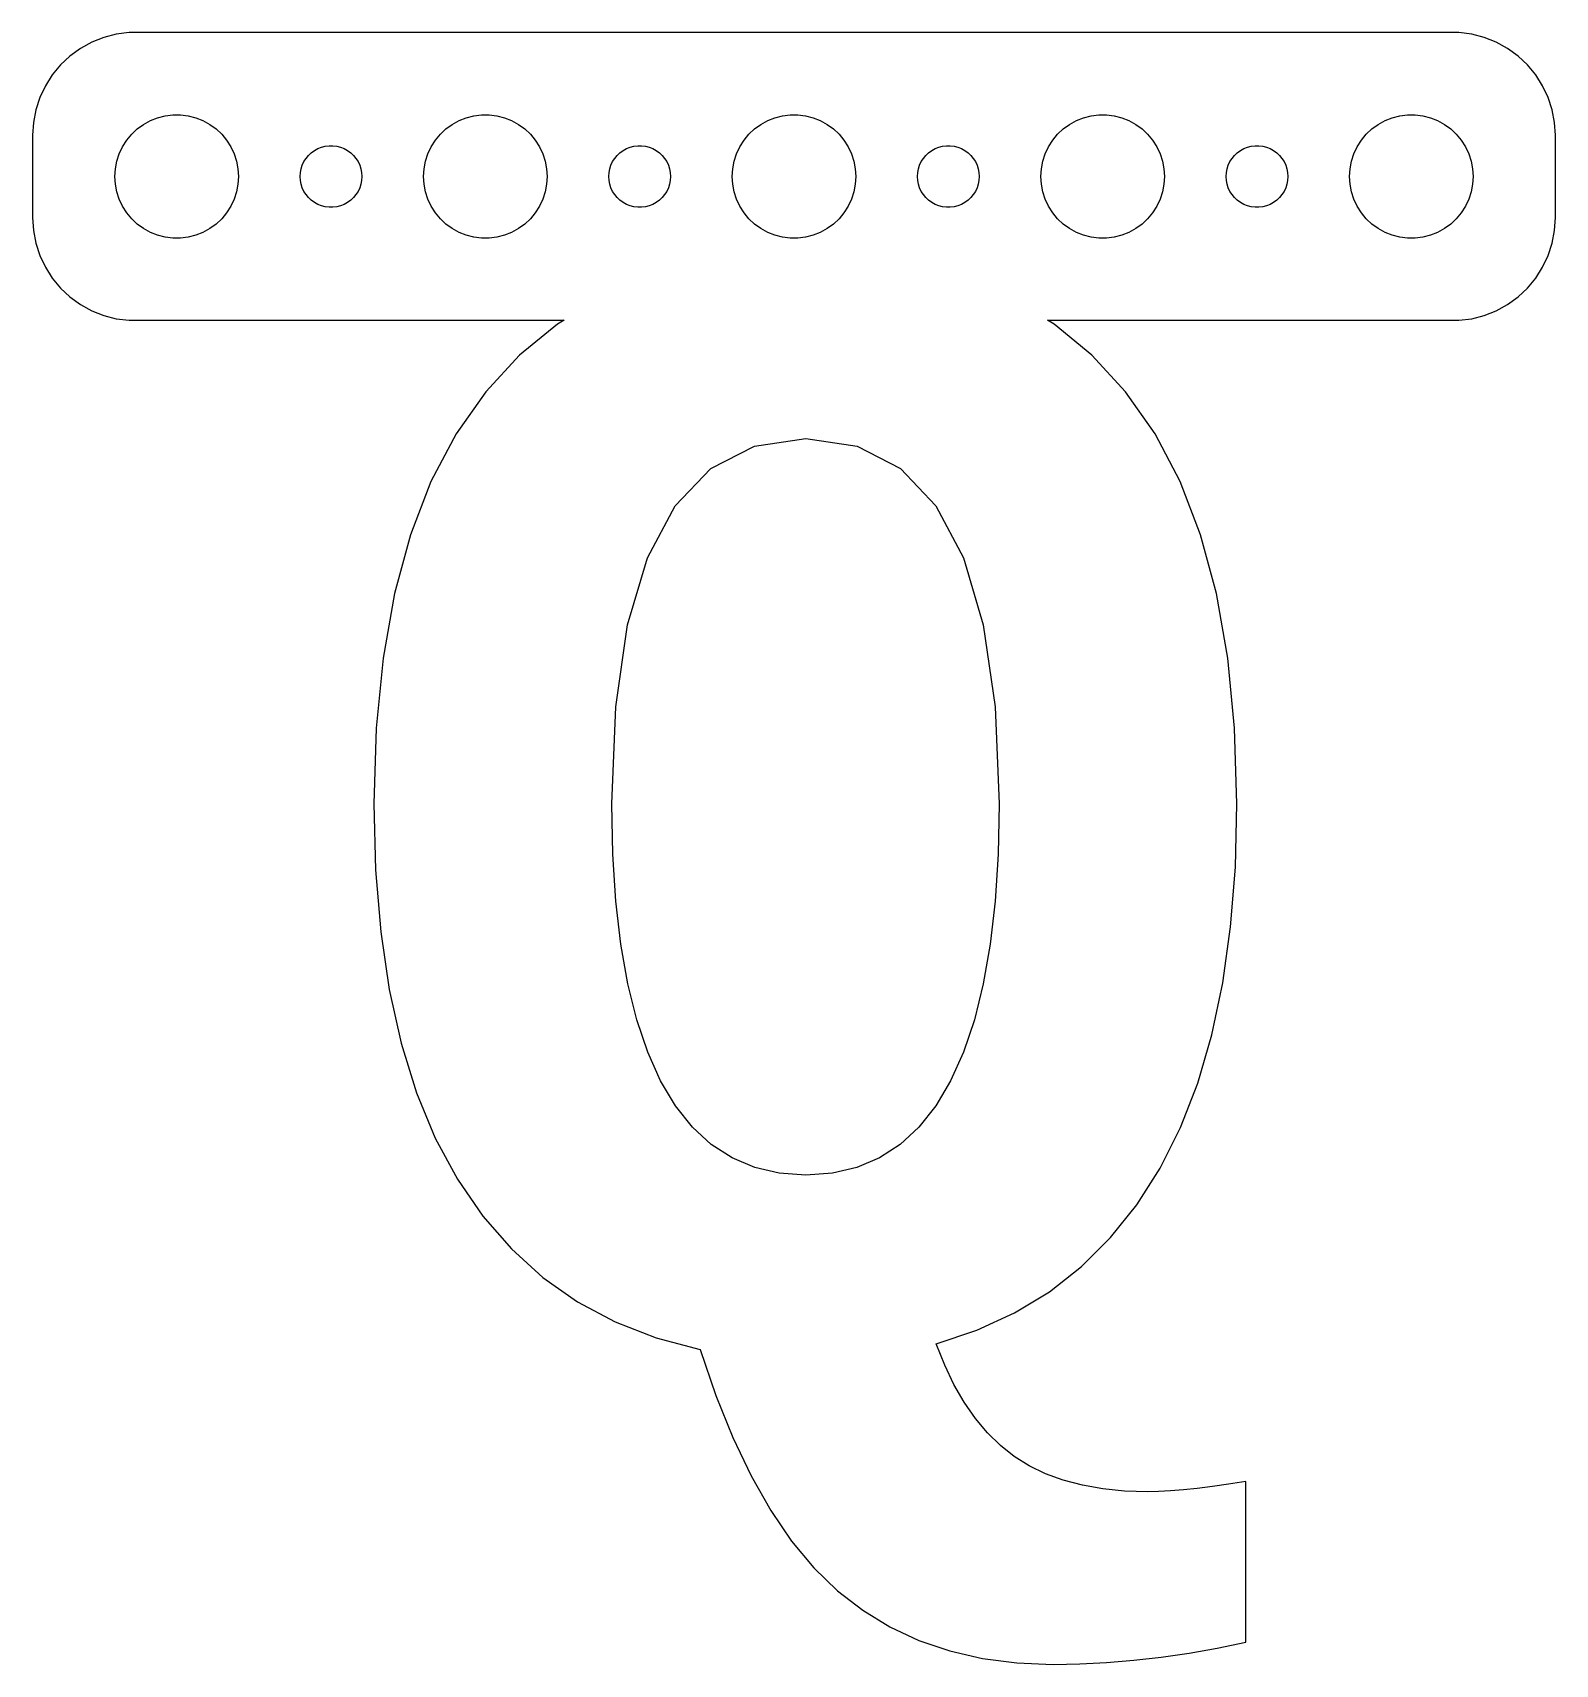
# Model space of a CAD drawing. Header units: metres. Extents: x -37 to 37, y -72.3 to 7.
import ezdxf

# ---------------------------------------------------------------- set-up
doc = ezdxf.new("R2010")
doc.units = ezdxf.units.M

msp = doc.modelspace()

# ---------------------------------------------------------------- linework, layer by layer
for p, q in [((-34.1289, 6.52412), (-34.6791, 6.22163)), ((-33.5451, 6.75528), (-34.1289, 6.52412)), ((-32.9369, 6.91142), (-33.5451, 6.75528)), ((-32.3139, 6.99013), (-32.9369, 6.91142)), ((32.3139, 6.99013), (-32.3139, 6.99013)), ((32.9369, 6.91142), (32.3139, 6.99013)), ((33.5451, 6.75528), (32.9369, 6.91142)), ((34.1289, 6.52412), (33.5451, 6.75528)), ((34.6791, 6.22163), (34.1289, 6.52412)), ((-35.1871, 5.85255), (-35.6448, 5.42273)), ((-34.6791, 6.22163), (-35.1871, 5.85255)), ((35.1871, 5.85255), (34.6791, 6.22163)), ((35.6448, 5.42273), (35.1871, 5.85255)), ((-36.0451, 4.93892), (-36.3815, 4.40877)), ((-35.6448, 5.42273), (-36.0451, 4.93892)), ((36.0451, 4.93892), (35.6448, 5.42273)), ((36.3815, 4.40877), (36.0451, 4.93892)), ((-36.3815, 4.40877), (-36.6489, 3.84062)), ((36.6489, 3.84062), (36.3815, 4.40877)), ((-36.8429, 3.24344), (-36.9606, 2.62666)), ((-36.6489, 3.84062), (-36.8429, 3.24344)), ((36.8429, 3.24344), (36.6489, 3.84062)), ((36.9606, 2.62666), (36.8429, 3.24344)), ((-36.9606, 2.62666), (-37, 2)), ((-31.9123, 2.31154), (-31.6075, 2.53297)), ((-31.6075, 2.53297), (-31.2773, 2.71448)), ((-31.2773, 2.71448), (-30.927, 2.85316)), ((-30.927, 2.85316), (-30.5621, 2.94685)), ((-30.5621, 2.94685), (-30.1884, 2.99408)), ((-30.1884, 2.99408), (-29.8116, 2.99408)), ((-29.8116, 2.99408), (-29.4379, 2.94685)), ((-29.4379, 2.94685), (-29.0729, 2.85316)), ((-29.0729, 2.85316), (-28.7227, 2.71448)), ((-28.7227, 2.71448), (-28.3925, 2.53297)), ((-28.3925, 2.53297), (-28.0877, 2.31154)), ((-16.9123, 2.31154), (-16.6075, 2.53297)), ((-16.6075, 2.53297), (-16.2773, 2.71448)), ((-16.2773, 2.71448), (-15.927, 2.85316)), ((-15.927, 2.85316), (-15.5621, 2.94685)), ((-15.5621, 2.94685), (-15.1884, 2.99408)), ((-15.1884, 2.99408), (-14.8116, 2.99408)), ((-14.8116, 2.99408), (-14.4379, 2.94685)), ((-14.4379, 2.94685), (-14.0729, 2.85316)), ((-14.0729, 2.85316), (-13.7227, 2.71448)), ((-13.7227, 2.71448), (-13.3925, 2.53297)), ((-13.3925, 2.53297), (-13.0877, 2.31154)), ((-1.91226, 2.31154), (-1.60747, 2.53297)), ((-1.60747, 2.53297), (-1.27733, 2.71448)), ((-1.27733, 2.71448), (-0.927048, 2.85316)), ((-0.927048, 2.85316), (-0.562134, 2.94685)), ((-0.562134, 2.94685), (-0.18837, 2.99408)), ((-0.18837, 2.99408), (0.18837, 2.99408)), ((0.18837, 2.99408), (0.562134, 2.94685)), ((0.562134, 2.94685), (0.927048, 2.85316)), ((0.927048, 2.85316), (1.27733, 2.71448)), ((1.27733, 2.71448), (1.60747, 2.53297)), ((1.60747, 2.53297), (1.91226, 2.31154)), ((13.0877, 2.31154), (13.3925, 2.53297)), ((13.3925, 2.53297), (13.7227, 2.71448)), ((13.7227, 2.71448), (14.0729, 2.85316)), ((14.0729, 2.85316), (14.4379, 2.94685)), ((14.4379, 2.94685), (14.8116, 2.99408)), ((14.8116, 2.99408), (15.1884, 2.99408)), ((15.1884, 2.99408), (15.5621, 2.94685)), ((15.5621, 2.94685), (15.927, 2.85316)), ((15.927, 2.85316), (16.2773, 2.71448)), ((16.2773, 2.71448), (16.6075, 2.53297)), ((16.6075, 2.53297), (16.9123, 2.31154)), ((28.0877, 2.31154), (28.3925, 2.53297)), ((28.3925, 2.53297), (28.7227, 2.71448)), ((28.7227, 2.71448), (29.0729, 2.85316)), ((29.0729, 2.85316), (29.4379, 2.94685)), ((29.4379, 2.94685), (29.8116, 2.99408)), ((29.8116, 2.99408), (30.1884, 2.99408)), ((30.1884, 2.99408), (30.5621, 2.94685)), ((30.5621, 2.94685), (30.927, 2.85316)), ((30.927, 2.85316), (31.2773, 2.71448)), ((31.2773, 2.71448), (31.6075, 2.53297)), ((31.6075, 2.53297), (31.9123, 2.31154)), ((37, 2), (36.9606, 2.62666)), ((-37, 2), (-37, -2)), ((-32.6289, 1.44525), (-32.427, 1.76335)), ((-32.427, 1.76335), (-32.1869, 2.05363)), ((-32.1869, 2.05363), (-31.9123, 2.31154)), ((-28.0877, 2.31154), (-27.8131, 2.05363)), ((-27.8131, 2.05363), (-27.5729, 1.76335)), ((-27.5729, 1.76335), (-27.3711, 1.44525)), ((-17.6289, 1.44525), (-17.427, 1.76335)), ((-17.427, 1.76335), (-17.1869, 2.05363)), ((-17.1869, 2.05363), (-16.9123, 2.31154)), ((-13.0877, 2.31154), (-12.8131, 2.05363)), ((-12.8131, 2.05363), (-12.5729, 1.76335)), ((-12.5729, 1.76335), (-12.3711, 1.44525)), ((-2.62891, 1.44525), (-2.42705, 1.76335)), ((-2.42705, 1.76335), (-2.1869, 2.05363)), ((-2.1869, 2.05363), (-1.91226, 2.31154)), ((1.91226, 2.31154), (2.1869, 2.05363)), ((2.1869, 2.05363), (2.42705, 1.76335)), ((2.42705, 1.76335), (2.62891, 1.44525)), ((12.3711, 1.44525), (12.5729, 1.76335)), ((12.5729, 1.76335), (12.8131, 2.05363)), ((12.8131, 2.05363), (13.0877, 2.31154)), ((16.9123, 2.31154), (17.1869, 2.05363)), ((17.1869, 2.05363), (17.427, 1.76335)), ((17.427, 1.76335), (17.6289, 1.44525)), ((27.3711, 1.44525), (27.5729, 1.76335)), ((27.5729, 1.76335), (27.8131, 2.05363)), ((27.8131, 2.05363), (28.0877, 2.31154)), ((31.9123, 2.31154), (32.1869, 2.05363)), ((32.1869, 2.05363), (32.427, 1.76335)), ((32.427, 1.76335), (32.6289, 1.44525)), ((37, -2), (37, 2)), ((-32.9057, 0.746063), (-32.7893, 1.10437)), ((-32.7893, 1.10437), (-32.6289, 1.44525)), ((-27.3711, 1.44525), (-27.2107, 1.10437)), ((-27.2107, 1.10437), (-27.0942, 0.746063)), ((-23.8145, 0.722626), (-23.7135, 0.881668)), ((-23.7135, 0.881668), (-23.5934, 1.02681)), ((-23.5934, 1.02681), (-23.4561, 1.15576)), ((-23.4561, 1.15576), (-23.3037, 1.26648)), ((-23.3037, 1.26648), (-23.1387, 1.35724)), ((-23.1387, 1.35724), (-22.9635, 1.42657)), ((-22.9635, 1.42657), (-22.7811, 1.47342)), ((-22.7811, 1.47342), (-22.5942, 1.49704)), ((-22.5942, 1.49704), (-22.4058, 1.49704)), ((-22.4058, 1.49704), (-22.2189, 1.47342)), ((-22.2189, 1.47342), (-22.0365, 1.42657)), ((-22.0365, 1.42657), (-21.8613, 1.35724)), ((-21.8613, 1.35724), (-21.6963, 1.26648)), ((-21.6963, 1.26648), (-21.5439, 1.15576)), ((-21.5439, 1.15576), (-21.4065, 1.02681)), ((-21.4065, 1.02681), (-21.2865, 0.881668)), ((-21.2865, 0.881668), (-21.1855, 0.722626)), ((-17.9057, 0.746063), (-17.7893, 1.10437)), ((-17.7893, 1.10437), (-17.6289, 1.44525)), ((-12.3711, 1.44525), (-12.2107, 1.10437)), ((-12.2107, 1.10437), (-12.0942, 0.746063)), ((-8.81445, 0.722626), (-8.71352, 0.881668)), ((-8.71352, 0.881668), (-8.59344, 1.02681)), ((-8.59344, 1.02681), (-8.45613, 1.15576)), ((-8.45613, 1.15576), (-8.30373, 1.26648)), ((-8.30373, 1.26648), (-8.13866, 1.35724)), ((-8.13866, 1.35724), (-7.96352, 1.42657)), ((-7.96352, 1.42657), (-7.78107, 1.47342)), ((-7.78107, 1.47342), (-7.59418, 1.49704)), ((-7.59418, 1.49704), (-7.40581, 1.49704)), ((-7.40581, 1.49704), (-7.21892, 1.47342)), ((-7.21892, 1.47342), (-7.03647, 1.42657)), ((-7.03647, 1.42657), (-6.86133, 1.35724)), ((-6.86133, 1.35724), (-6.69626, 1.26648)), ((-6.69626, 1.26648), (-6.54385, 1.15576)), ((-6.54385, 1.15576), (-6.40654, 1.02681)), ((-6.40654, 1.02681), (-6.28647, 0.881668)), ((-6.28647, 0.881668), (-6.18553, 0.722626)), ((-2.90575, 0.746063), (-2.78932, 1.10437)), ((-2.78932, 1.10437), (-2.62891, 1.44525)), ((2.62891, 1.44525), (2.78932, 1.10437)), ((2.78932, 1.10437), (2.90575, 0.746063)), ((6.18553, 0.722626), (6.28647, 0.881668)), ((6.28647, 0.881668), (6.40654, 1.02681)), ((6.40654, 1.02681), (6.54385, 1.15576)), ((6.54385, 1.15576), (6.69626, 1.26648)), ((6.69626, 1.26648), (6.86133, 1.35724)), ((6.86133, 1.35724), (7.03647, 1.42657)), ((7.03647, 1.42657), (7.21892, 1.47342)), ((7.21892, 1.47342), (7.40581, 1.49704)), ((7.40581, 1.49704), (7.59418, 1.49704)), ((7.59418, 1.49704), (7.78107, 1.47342)), ((7.78107, 1.47342), (7.96352, 1.42657)), ((7.96352, 1.42657), (8.13866, 1.35724)), ((8.13866, 1.35724), (8.30373, 1.26648)), ((8.30373, 1.26648), (8.45613, 1.15576)), ((8.45613, 1.15576), (8.59344, 1.02681)), ((8.59344, 1.02681), (8.71352, 0.881668)), ((8.71352, 0.881668), (8.81445, 0.722626)), ((12.0942, 0.746063), (12.2107, 1.10437)), ((12.2107, 1.10437), (12.3711, 1.44525)), ((17.6289, 1.44525), (17.7893, 1.10437)), ((17.7893, 1.10437), (17.9057, 0.746063)), ((21.1855, 0.722626), (21.2865, 0.881668)), ((21.2865, 0.881668), (21.4065, 1.02681)), ((21.4065, 1.02681), (21.5439, 1.15576)), ((21.5439, 1.15576), (21.6963, 1.26648)), ((21.6963, 1.26648), (21.8613, 1.35724)), ((21.8613, 1.35724), (22.0365, 1.42657)), ((22.0365, 1.42657), (22.2189, 1.47342)), ((22.2189, 1.47342), (22.4058, 1.49704)), ((22.4058, 1.49704), (22.5942, 1.49704)), ((22.5942, 1.49704), (22.7811, 1.47342)), ((22.7811, 1.47342), (22.9635, 1.42657)), ((22.9635, 1.42657), (23.1387, 1.35724)), ((23.1387, 1.35724), (23.3037, 1.26648)), ((23.3037, 1.26648), (23.4561, 1.15576)), ((23.4561, 1.15576), (23.5934, 1.02681)), ((23.5934, 1.02681), (23.7135, 0.881668)), ((23.7135, 0.881668), (23.8145, 0.722626)), ((27.0942, 0.746063), (27.2107, 1.10437)), ((27.2107, 1.10437), (27.3711, 1.44525)), ((32.6289, 1.44525), (32.7893, 1.10437)), ((32.7893, 1.10437), (32.9057, 0.746063)), ((-33, 0), (-32.9763, 0.375992)), ((-32.9763, -0.375992), (-33, 0)), ((-32.9763, 0.375992), (-32.9057, 0.746063)), ((-27.0942, 0.746063), (-27.0237, 0.375992)), ((-27.0237, 0.375992), (-27, 0)), ((-27, 0), (-27.0237, -0.375992)), ((-24, 0), (-23.9882, 0.187988)), ((-23.9882, -0.187988), (-24, 0)), ((-23.9882, 0.187988), (-23.9529, 0.373032)), ((-23.9529, 0.373032), (-23.8947, 0.552185)), ((-23.8947, 0.552185), (-23.8145, 0.722626)), ((-21.1855, 0.722626), (-21.1053, 0.552185)), ((-21.1053, 0.552185), (-21.0471, 0.373032)), ((-21.0471, 0.373032), (-21.0118, 0.187988)), ((-21.0118, 0.187988), (-21, 0)), ((-21, 0), (-21.0118, -0.187988)), ((-18, 0), (-17.9763, 0.375992)), ((-17.9763, -0.375992), (-18, 0)), ((-17.9763, 0.375992), (-17.9057, 0.746063)), ((-12.0942, 0.746063), (-12.0237, 0.375992)), ((-12.0237, 0.375992), (-12, 0)), ((-12, 0), (-12.0237, -0.375992)), ((-9, 0), (-8.98816, 0.187988)), ((-8.98816, -0.187988), (-9, 0)), ((-8.98816, 0.187988), (-8.95287, 0.373032)), ((-8.95287, 0.373032), (-8.89465, 0.552185)), ((-8.89465, 0.552185), (-8.81445, 0.722626)), ((-6.18553, 0.722626), (-6.10533, 0.552185)), ((-6.10533, 0.552185), (-6.04712, 0.373032)), ((-6.04712, 0.373032), (-6.01183, 0.187988)), ((-6.01183, 0.187988), (-6, 0)), ((-6, 0), (-6.01183, -0.187988)), ((-3, 0), (-2.97633, 0.375992)), ((-2.97633, -0.375992), (-3, 0)), ((-2.97633, 0.375992), (-2.90575, 0.746063)), ((2.90575, 0.746063), (2.97633, 0.375992)), ((2.97633, 0.375992), (3, 0)), ((3, 0), (2.97633, -0.375992)), ((6, 0), (6.01183, 0.187988)), ((6.01183, -0.187988), (6, 0)), ((6.01183, 0.187988), (6.04712, 0.373032)), ((6.04712, 0.373032), (6.10533, 0.552185)), ((6.10533, 0.552185), (6.18553, 0.722626)), ((8.81445, 0.722626), (8.89465, 0.552185)), ((8.89465, 0.552185), (8.95287, 0.373032)), ((8.95287, 0.373032), (8.98816, 0.187988)), ((8.98816, 0.187988), (9, 0)), ((9, 0), (8.98816, -0.187988)), ((12, 0), (12.0237, 0.375992)), ((12.0237, -0.375992), (12, 0)), ((12.0237, 0.375992), (12.0942, 0.746063)), ((17.9057, 0.746063), (17.9763, 0.375992)), ((17.9763, 0.375992), (18, 0)), ((18, 0), (17.9763, -0.375992)), ((21, 0), (21.0118, 0.187988)), ((21.0118, -0.187988), (21, 0)), ((21.0118, 0.187988), (21.0471, 0.373032)), ((21.0471, 0.373032), (21.1053, 0.552185)), ((21.1053, 0.552185), (21.1855, 0.722626)), ((23.8145, 0.722626), (23.8947, 0.552185)), ((23.8947, 0.552185), (23.9529, 0.373032)), ((23.9529, 0.373032), (23.9882, 0.187988)), ((23.9882, 0.187988), (24, 0)), ((24, 0), (23.9882, -0.187988)), ((27, 0), (27.0237, 0.375992)), ((27.0237, -0.375992), (27, 0)), ((27.0237, 0.375992), (27.0942, 0.746063)), ((32.9057, 0.746063), (32.9763, 0.375992)), ((32.9763, 0.375992), (33, 0)), ((33, 0), (32.9763, -0.375992)), ((-32.9057, -0.746063), (-32.9763, -0.375992)), ((-32.7893, -1.10437), (-32.9057, -0.746063)), ((-27.0942, -0.746063), (-27.2107, -1.10437)), ((-27.0237, -0.375992), (-27.0942, -0.746063)), ((-23.9529, -0.373032), (-23.9882, -0.187988)), ((-23.8947, -0.552185), (-23.9529, -0.373032)), ((-23.8145, -0.722626), (-23.8947, -0.552185)), ((-23.7135, -0.881668), (-23.8145, -0.722626)), ((-21.1855, -0.722626), (-21.2865, -0.881668)), ((-21.1053, -0.552185), (-21.1855, -0.722626)), ((-21.0471, -0.373032), (-21.1053, -0.552185)), ((-21.0118, -0.187988), (-21.0471, -0.373032)), ((-17.9057, -0.746063), (-17.9763, -0.375992)), ((-17.7893, -1.10437), (-17.9057, -0.746063)), ((-12.0942, -0.746063), (-12.2107, -1.10437)), ((-12.0237, -0.375992), (-12.0942, -0.746063)), ((-8.95287, -0.373032), (-8.98816, -0.187988)), ((-8.89465, -0.552185), (-8.95287, -0.373032)), ((-8.81445, -0.722626), (-8.89465, -0.552185)), ((-8.71352, -0.881668), (-8.81445, -0.722626)), ((-6.18553, -0.722626), (-6.28647, -0.881668)), ((-6.10533, -0.552185), (-6.18553, -0.722626)), ((-6.04712, -0.373032), (-6.10533, -0.552185)), ((-6.01183, -0.187988), (-6.04712, -0.373032)), ((-2.90575, -0.746063), (-2.97633, -0.375992)), ((-2.78932, -1.10437), (-2.90575, -0.746063)), ((2.90575, -0.746063), (2.78932, -1.10437)), ((2.97633, -0.375992), (2.90575, -0.746063)), ((6.04712, -0.373032), (6.01183, -0.187988)), ((6.10533, -0.552185), (6.04712, -0.373032)), ((6.18553, -0.722626), (6.10533, -0.552185)), ((6.28647, -0.881668), (6.18553, -0.722626)), ((8.81445, -0.722626), (8.71352, -0.881668)), ((8.89465, -0.552185), (8.81445, -0.722626)), ((8.95287, -0.373032), (8.89465, -0.552185)), ((8.98816, -0.187988), (8.95287, -0.373032)), ((12.0942, -0.746063), (12.0237, -0.375992)), ((12.2107, -1.10437), (12.0942, -0.746063)), ((17.9057, -0.746063), (17.7893, -1.10437)), ((17.9763, -0.375992), (17.9057, -0.746063)), ((21.0471, -0.373032), (21.0118, -0.187988)), ((21.1053, -0.552185), (21.0471, -0.373032)), ((21.1855, -0.722626), (21.1053, -0.552185)), ((21.2865, -0.881668), (21.1855, -0.722626)), ((23.8145, -0.722626), (23.7135, -0.881668)), ((23.8947, -0.552185), (23.8145, -0.722626)), ((23.9529, -0.373032), (23.8947, -0.552185)), ((23.9882, -0.187988), (23.9529, -0.373032)), ((27.0942, -0.746063), (27.0237, -0.375992)), ((27.2107, -1.10437), (27.0942, -0.746063)), ((32.9057, -0.746063), (32.7893, -1.10437)), ((32.9763, -0.375992), (32.9057, -0.746063)), ((-32.6289, -1.44525), (-32.7893, -1.10437)), ((-32.427, -1.76335), (-32.6289, -1.44525)), ((-27.3711, -1.44525), (-27.5729, -1.76335)), ((-27.2107, -1.10437), (-27.3711, -1.44525)), ((-23.5934, -1.02681), (-23.7135, -0.881668)), ((-23.4561, -1.15576), (-23.5934, -1.02681)), ((-23.3037, -1.26648), (-23.4561, -1.15576)), ((-23.1387, -1.35724), (-23.3037, -1.26648)), ((-22.9635, -1.42657), (-23.1387, -1.35724)), ((-22.7811, -1.47342), (-22.9635, -1.42657)), ((-22.5942, -1.49704), (-22.7811, -1.47342)), ((-22.4058, -1.49704), (-22.5942, -1.49704)), ((-22.2189, -1.47342), (-22.4058, -1.49704)), ((-22.0365, -1.42657), (-22.2189, -1.47342)), ((-21.8613, -1.35724), (-22.0365, -1.42657)), ((-21.6963, -1.26648), (-21.8613, -1.35724)), ((-21.5439, -1.15576), (-21.6963, -1.26648)), ((-21.4065, -1.02681), (-21.5439, -1.15576)), ((-21.2865, -0.881668), (-21.4065, -1.02681)), ((-17.6289, -1.44525), (-17.7893, -1.10437)), ((-17.427, -1.76335), (-17.6289, -1.44525)), ((-12.3711, -1.44525), (-12.5729, -1.76335)), ((-12.2107, -1.10437), (-12.3711, -1.44525)), ((-8.59344, -1.02681), (-8.71352, -0.881668)), ((-8.45613, -1.15576), (-8.59344, -1.02681)), ((-8.30373, -1.26648), (-8.45613, -1.15576)), ((-8.13866, -1.35724), (-8.30373, -1.26648)), ((-7.96352, -1.42657), (-8.13866, -1.35724)), ((-7.78107, -1.47342), (-7.96352, -1.42657)), ((-7.59418, -1.49704), (-7.78107, -1.47342)), ((-7.40581, -1.49704), (-7.59418, -1.49704)), ((-7.21892, -1.47342), (-7.40581, -1.49704)), ((-7.03647, -1.42657), (-7.21892, -1.47342)), ((-6.86133, -1.35724), (-7.03647, -1.42657)), ((-6.69626, -1.26648), (-6.86133, -1.35724)), ((-6.54385, -1.15576), (-6.69626, -1.26648)), ((-6.40654, -1.02681), (-6.54385, -1.15576)), ((-6.28647, -0.881668), (-6.40654, -1.02681)), ((-2.62891, -1.44525), (-2.78932, -1.10437)), ((-2.42705, -1.76335), (-2.62891, -1.44525)), ((2.62891, -1.44525), (2.42705, -1.76335)), ((2.78932, -1.10437), (2.62891, -1.44525)), ((6.40654, -1.02681), (6.28647, -0.881668)), ((6.54385, -1.15576), (6.40654, -1.02681)), ((6.69626, -1.26648), (6.54385, -1.15576)), ((6.86133, -1.35724), (6.69626, -1.26648)), ((7.03647, -1.42657), (6.86133, -1.35724)), ((7.21892, -1.47342), (7.03647, -1.42657)), ((7.40581, -1.49704), (7.21892, -1.47342)), ((7.59418, -1.49704), (7.40581, -1.49704)), ((7.78107, -1.47342), (7.59418, -1.49704)), ((7.96352, -1.42657), (7.78107, -1.47342)), ((8.13866, -1.35724), (7.96352, -1.42657)), ((8.30373, -1.26648), (8.13866, -1.35724)), ((8.45613, -1.15576), (8.30373, -1.26648)), ((8.59344, -1.02681), (8.45613, -1.15576)), ((8.71352, -0.881668), (8.59344, -1.02681)), ((12.3711, -1.44525), (12.2107, -1.10437)), ((12.5729, -1.76335), (12.3711, -1.44525)), ((17.6289, -1.44525), (17.427, -1.76335)), ((17.7893, -1.10437), (17.6289, -1.44525)), ((21.4065, -1.02681), (21.2865, -0.881668)), ((21.5439, -1.15576), (21.4065, -1.02681)), ((21.6963, -1.26648), (21.5439, -1.15576)), ((21.8613, -1.35724), (21.6963, -1.26648)), ((22.0365, -1.42657), (21.8613, -1.35724)), ((22.2189, -1.47342), (22.0365, -1.42657)), ((22.4058, -1.49704), (22.2189, -1.47342)), ((22.5942, -1.49704), (22.4058, -1.49704)), ((22.7811, -1.47342), (22.5942, -1.49704)), ((22.9635, -1.42657), (22.7811, -1.47342)), ((23.1387, -1.35724), (22.9635, -1.42657)), ((23.3037, -1.26648), (23.1387, -1.35724)), ((23.4561, -1.15576), (23.3037, -1.26648)), ((23.5934, -1.02681), (23.4561, -1.15576)), ((23.7135, -0.881668), (23.5934, -1.02681)), ((27.3711, -1.44525), (27.2107, -1.10437)), ((27.5729, -1.76335), (27.3711, -1.44525)), ((32.6289, -1.44525), (32.427, -1.76335)), ((32.7893, -1.10437), (32.6289, -1.44525)), ((-37, -2), (-36.9606, -2.62666)), ((-32.1869, -2.05363), (-32.427, -1.76335)), ((-31.9123, -2.31154), (-32.1869, -2.05363)), ((-31.6075, -2.53297), (-31.9123, -2.31154)), ((-28.0877, -2.31154), (-28.3925, -2.53297)), ((-27.8131, -2.05363), (-28.0877, -2.31154)), ((-27.5729, -1.76335), (-27.8131, -2.05363)), ((-17.1869, -2.05363), (-17.427, -1.76335)), ((-16.9123, -2.31154), (-17.1869, -2.05363)), ((-16.6075, -2.53297), (-16.9123, -2.31154)), ((-13.0877, -2.31154), (-13.3925, -2.53297)), ((-12.8131, -2.05363), (-13.0877, -2.31154)), ((-12.5729, -1.76335), (-12.8131, -2.05363)), ((-2.1869, -2.05363), (-2.42705, -1.76335)), ((-1.91226, -2.31154), (-2.1869, -2.05363)), ((-1.60747, -2.53297), (-1.91226, -2.31154)), ((1.91226, -2.31154), (1.60747, -2.53297)), ((2.1869, -2.05363), (1.91226, -2.31154)), ((2.42705, -1.76335), (2.1869, -2.05363)), ((12.8131, -2.05363), (12.5729, -1.76335)), ((13.0877, -2.31154), (12.8131, -2.05363)), ((13.3925, -2.53297), (13.0877, -2.31154)), ((16.9123, -2.31154), (16.6075, -2.53297)), ((17.1869, -2.05363), (16.9123, -2.31154)), ((17.427, -1.76335), (17.1869, -2.05363)), ((27.8131, -2.05363), (27.5729, -1.76335)), ((28.0877, -2.31154), (27.8131, -2.05363)), ((28.3925, -2.53297), (28.0877, -2.31154)), ((31.9123, -2.31154), (31.6075, -2.53297)), ((32.1869, -2.05363), (31.9123, -2.31154)), ((32.427, -1.76335), (32.1869, -2.05363)), ((36.9606, -2.62666), (37, -2)), ((-36.9606, -2.62666), (-36.8429, -3.24344)), ((-31.2773, -2.71448), (-31.6075, -2.53297)), ((-30.927, -2.85316), (-31.2773, -2.71448)), ((-30.5621, -2.94685), (-30.927, -2.85316)), ((-30.1884, -2.99408), (-30.5621, -2.94685)), ((-29.8116, -2.99408), (-30.1884, -2.99408)), ((-29.4379, -2.94685), (-29.8116, -2.99408)), ((-29.0729, -2.85316), (-29.4379, -2.94685)), ((-28.7227, -2.71448), (-29.0729, -2.85316)), ((-28.3925, -2.53297), (-28.7227, -2.71448)), ((-16.2773, -2.71448), (-16.6075, -2.53297)), ((-15.927, -2.85316), (-16.2773, -2.71448)), ((-15.5621, -2.94685), (-15.927, -2.85316)), ((-15.1884, -2.99408), (-15.5621, -2.94685)), ((-14.8116, -2.99408), (-15.1884, -2.99408)), ((-14.4379, -2.94685), (-14.8116, -2.99408)), ((-14.0729, -2.85316), (-14.4379, -2.94685)), ((-13.7227, -2.71448), (-14.0729, -2.85316)), ((-13.3925, -2.53297), (-13.7227, -2.71448)), ((-1.27733, -2.71448), (-1.60747, -2.53297)), ((-0.927048, -2.85316), (-1.27733, -2.71448)), ((-0.562134, -2.94685), (-0.927048, -2.85316)), ((-0.18837, -2.99408), (-0.562134, -2.94685)), ((0.18837, -2.99408), (-0.18837, -2.99408)), ((0.562134, -2.94685), (0.18837, -2.99408)), ((0.927048, -2.85316), (0.562134, -2.94685)), ((1.27733, -2.71448), (0.927048, -2.85316)), ((1.60747, -2.53297), (1.27733, -2.71448)), ((13.7227, -2.71448), (13.3925, -2.53297)), ((14.0729, -2.85316), (13.7227, -2.71448)), ((14.4379, -2.94685), (14.0729, -2.85316)), ((14.8116, -2.99408), (14.4379, -2.94685)), ((15.1884, -2.99408), (14.8116, -2.99408)), ((15.5621, -2.94685), (15.1884, -2.99408)), ((15.927, -2.85316), (15.5621, -2.94685)), ((16.2773, -2.71448), (15.927, -2.85316)), ((16.6075, -2.53297), (16.2773, -2.71448)), ((28.7227, -2.71448), (28.3925, -2.53297)), ((29.0729, -2.85316), (28.7227, -2.71448)), ((29.4379, -2.94685), (29.0729, -2.85316)), ((29.8116, -2.99408), (29.4379, -2.94685)), ((30.1884, -2.99408), (29.8116, -2.99408)), ((30.5621, -2.94685), (30.1884, -2.99408)), ((30.927, -2.85316), (30.5621, -2.94685)), ((31.2773, -2.71448), (30.927, -2.85316)), ((31.6075, -2.53297), (31.2773, -2.71448)), ((36.8429, -3.24344), (36.9606, -2.62666)), ((-36.8429, -3.24344), (-36.6489, -3.84062)), ((-36.6489, -3.84062), (-36.3815, -4.40877)), ((36.3815, -4.40877), (36.6489, -3.84062)), ((36.6489, -3.84062), (36.8429, -3.24344)), ((-36.3815, -4.40877), (-36.0451, -4.93892)), ((36.0451, -4.93892), (36.3815, -4.40877)), ((-36.0451, -4.93892), (-35.6448, -5.42273)), ((-35.6448, -5.42273), (-35.1871, -5.85255)), ((35.1871, -5.85255), (35.6448, -5.42273)), ((35.6448, -5.42273), (36.0451, -4.93892)), ((-35.1871, -5.85255), (-34.6791, -6.22163)), ((-34.6791, -6.22163), (-34.1289, -6.52412)), ((34.1289, -6.52412), (34.6791, -6.22163)), ((34.6791, -6.22163), (35.1871, -5.85255)), ((-34.1289, -6.52412), (-33.5451, -6.75528)), ((-33.5451, -6.75528), (-32.9369, -6.91142)), ((-32.9369, -6.91142), (-32.3139, -6.99013)), ((-32.3139, -6.99013), (-11.1751, -6.99013)), ((-11.1751, -6.99013), (-11.4967, -7.18465)), ((12.6359, -7.18465), (12.3148, -6.99013)), ((12.3148, -6.99013), (32.3139, -6.99013)), ((32.3139, -6.99013), (32.9369, -6.91142)), ((32.9369, -6.91142), (33.5451, -6.75528)), ((33.5451, -6.75528), (34.1289, -6.52412)), ((-11.4967, -7.18465), (-13.3359, -8.68585)), ((14.4706, -8.68585), (12.6359, -7.18465)), ((-13.3359, -8.68585), (-14.9835, -10.46)), ((16.1129, -10.46), (14.4706, -8.68585)), ((-14.9835, -10.46), (-16.4242, -12.5062)), ((17.5486, -12.5062), (16.1129, -10.46)), ((-16.4242, -12.5062), (-17.6432, -14.8237)), ((18.7634, -14.8237), (17.5486, -12.5062)), ((-4.04495, -14.1883), (-1.92761, -13.1021)), ((-1.92761, -13.1021), (0.574677, -12.74)), ((0.574677, -12.74), (3.06656, -13.1021)), ((3.06656, -13.1021), (5.17506, -14.1883)), ((-5.77733, -15.9987), (-4.04495, -14.1883)), ((5.17506, -14.1883), (6.90021, -15.9987)), ((-17.6432, -14.8237), (-18.6407, -17.4126)), ((19.7574, -17.4126), (18.7634, -14.8237)), ((-7.12473, -18.5333), (-5.77733, -15.9987)), ((6.90021, -15.9987), (8.24199, -18.5333)), ((-18.6407, -17.4126), (-19.4164, -20.2729)), ((20.5305, -20.2729), (19.7574, -17.4126)), ((-8.08716, -21.792), (-7.12473, -18.5333)), ((8.24199, -18.5333), (9.20041, -21.792)), ((-19.4164, -20.2729), (-19.9706, -23.4045)), ((21.0827, -23.4045), (20.5305, -20.2729)), ((-8.66461, -25.7748), (-8.08716, -21.792)), ((9.20041, -21.792), (9.77545, -25.7748)), ((-19.9706, -23.4045), (-20.303, -26.8075)), ((21.414, -26.8075), (21.0827, -23.4045)), ((-8.8571, -30.4818), (-8.66461, -25.7748)), ((9.77545, -25.7748), (9.96713, -30.4818)), ((-20.303, -26.8075), (-20.4138, -30.4818)), ((21.5245, -30.4818), (21.414, -26.8075)), ((-20.4138, -30.4818), (-20.331, -33.694)), ((-8.80859, -32.934), (-8.8571, -30.4818)), ((9.96713, -30.4818), (9.91902, -32.934)), ((21.4483, -33.5694), (21.5245, -30.4818)), ((-8.66306, -35.2102), (-8.80859, -32.934)), ((9.91902, -32.934), (9.77464, -35.2102)), ((-20.331, -33.694), (-20.0826, -36.7043)), ((21.22, -36.4707), (21.4483, -33.5694)), ((-8.42052, -37.3105), (-8.66306, -35.2102)), ((9.77464, -35.2102), (9.53403, -37.3105)), ((20.8393, -39.186), (21.22, -36.4707)), ((-20.0826, -36.7043), (-19.6684, -39.5126)), ((-8.08096, -39.2349), (-8.42052, -37.3105)), ((9.53403, -37.3105), (9.19714, -39.2349)), ((-19.6684, -39.5126), (-19.0887, -42.119)), ((-7.64439, -40.9834), (-8.08096, -39.2349)), ((9.19714, -39.2349), (8.76404, -40.9834)), ((20.3065, -41.7151), (20.8393, -39.186)), ((-7.11079, -42.556), (-7.64439, -40.9834)), ((8.76404, -40.9834), (8.23466, -42.556)), ((19.6214, -44.058), (20.3065, -41.7151)), ((-19.0887, -42.119), (-18.3432, -44.5234)), ((-6.48019, -43.9527), (-7.11079, -42.556)), ((8.23466, -42.556), (7.60905, -43.9527)), ((-5.75398, -45.1679), (-6.48019, -43.9527)), ((7.60905, -43.9527), (6.88814, -45.1679)), ((18.784, -46.2148), (19.6214, -44.058)), ((-18.3432, -44.5234), (-17.4322, -46.7259)), ((-4.93388, -46.1962), (-5.75398, -45.1679)), ((6.88814, -45.1679), (6.07256, -46.1962)), ((-17.4322, -46.7259), (-16.3554, -48.7264)), ((-4.01993, -47.0375), (-4.93388, -46.1962)), ((6.07256, -46.1962), (5.16232, -47.0375)), ((17.7944, -48.1855), (18.784, -46.2148)), ((-3.01208, -47.6918), (-4.01993, -47.0375)), ((5.16232, -47.0375), (4.15741, -47.6918)), ((-1.91037, -48.1593), (-3.01208, -47.6918)), ((-0.714767, -48.4397), (-1.91037, -48.1593)), ((3.05783, -48.1593), (1.86359, -48.4397)), ((4.15741, -47.6918), (3.05783, -48.1593)), ((16.6588, -49.969), (17.7944, -48.1855)), ((-16.3554, -48.7264), (-15.121, -50.5234)), ((0.574677, -48.5332), (-0.714767, -48.4397)), ((1.86359, -48.4397), (0.574677, -48.5332)), ((-15.121, -50.5234), (-13.7366, -52.1153)), ((15.3837, -51.5648), (16.6588, -49.969)), ((-13.7366, -52.1153), (-12.2023, -53.5021)), ((13.9689, -52.9728), (15.3837, -51.5648)), ((12.4145, -54.1931), (13.9689, -52.9728)), ((-12.2023, -53.5021), (-10.5181, -54.6838)), ((-10.5181, -54.6838), (-8.68401, -55.6604)), ((10.7205, -55.2257), (12.4145, -54.1931)), ((8.88689, -56.0704), (10.7205, -55.2257)), ((-8.68401, -55.6604), (-6.70001, -56.4319)), ((6.91365, -56.7275), (8.88689, -56.0704)), ((-6.70001, -56.4319), (-4.56613, -56.9982)), ((-4.56613, -56.9982), (-3.80499, -59.2349)), ((7.3222, -57.7573), (6.91365, -56.7275)), ((7.77493, -58.7043), (7.3222, -57.7573)), ((-3.80499, -59.2349), (-2.97916, -61.2846)), ((8.27185, -59.5685), (7.77493, -58.7043)), ((8.81294, -60.3498), (8.27185, -59.5685)), ((9.39821, -61.0483), (8.81294, -60.3498)), ((10.0277, -61.6639), (9.39821, -61.0483)), ((-2.97916, -61.2846), (-2.08862, -63.1474)), ((10.7013, -62.1966), (10.0277, -61.6639)), ((11.4303, -62.653), (10.7013, -62.1966)), ((-2.08862, -63.1474), (-1.13339, -64.8232)), ((12.2256, -63.0392), (11.4303, -62.653)), ((13.087, -63.3552), (12.2256, -63.0392)), ((14.0147, -63.6009), (13.087, -63.3552)), ((21.9497, -63.4147), (21.1143, -63.548)), ((21.9497, -71.2226), (21.9497, -63.4147)), ((15.0087, -63.7765), (14.0147, -63.6009)), ((16.0689, -63.8818), (15.0087, -63.7765)), ((17.1953, -63.9169), (16.0689, -63.8818)), ((17.7184, -63.9066), (17.1953, -63.9169)), ((18.2935, -63.8759), (17.7184, -63.9066)), ((18.9206, -63.8247), (18.2935, -63.8759)), ((19.5998, -63.7529), (18.9206, -63.8247)), ((20.3311, -63.6607), (19.5998, -63.7529)), ((21.1143, -63.548), (20.3311, -63.6607)), ((-1.13339, -64.8232), (-0.113449, -66.312)), ((-0.113449, -66.312), (0.971176, -67.6139)), ((0.971176, -67.6139), (2.12051, -68.7288)), ((2.12051, -68.7288), (3.34717, -69.6775)), ((3.34717, -69.6775), (4.66374, -70.4802)), ((4.66374, -70.4802), (6.07024, -71.1369)), ((6.07024, -71.1369), (7.56665, -71.6477)), ((20.5661, -71.5096), (21.9497, -71.2226)), ((7.56665, -71.6477), (9.15298, -72.0126)), ((9.15298, -72.0126), (10.8292, -72.2315)), ((15.1893, -72.2161), (16.5099, -72.1057)), ((16.5099, -72.1057), (17.8462, -71.9512)), ((17.8462, -71.9512), (19.1983, -71.7525)), ((19.1983, -71.7525), (20.5661, -71.5096)), ((10.8292, -72.2315), (12.5954, -72.3045)), ((12.5954, -72.3045), (13.8845, -72.2824)), ((13.8845, -72.2824), (15.1893, -72.2161))]:
    msp.add_line(p, q)

doc.saveas('drawing.dxf')
